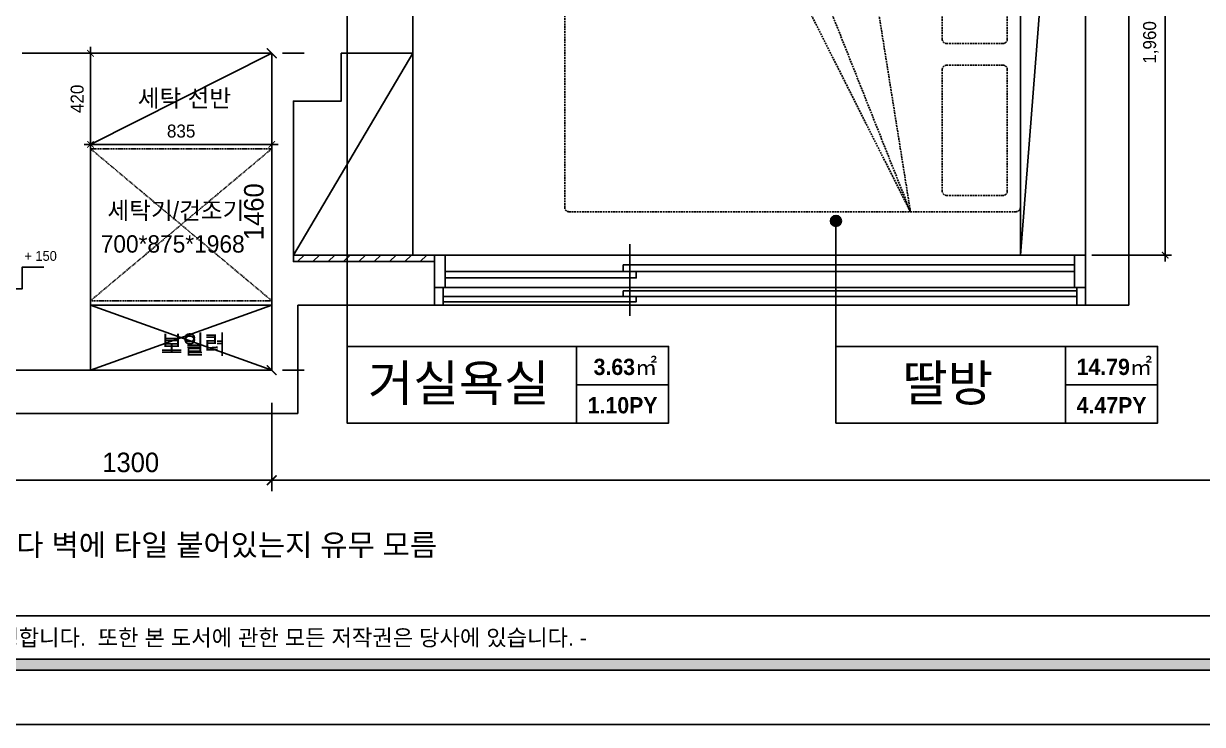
# Model space of a CAD drawing. Header units: millimetres. Extents: x -551172 to 232469, y -3435 to 261611.
# Drawn here: x 151188 to 156620, y 98553 to 101782 of the extents above; entities that cross this region are included whole.
import ezdxf
from ezdxf.enums import TextEntityAlignment as Align

# ---------------------------------------------------------------- set-up
doc = ezdxf.new("R2010")
doc.units = ezdxf.units.MM
doc.header["$LTSCALE"] = 10
doc.header["$PDMODE"] = 3
for name, pattern in [('DASHED', [0.75, 0.5, -0.25]), ('DASHEDX2', [1.5, 1, -0.5]), ('DH-HID2', [1.2, 0.8, -0.4])]:
    doc.linetypes.add(name, pattern=pattern)
doc.layers.get('DEFPOINTS').update_dxf_attribs({"color": 248})
for name, color, linetype in [('0-ELC TEXT', 7, 'Continuous'), ('03-TEXT', 3, 'Continuous'), ('03-WAL NEW', 3, 'Continuous'), ('06-FUR', 6, 'Continuous'), ('07-DIM WAL', 5, 'Continuous'), ('3.기호.계단선', 30, 'Continuous'), ('C-HAT', 251, 'Continuous'), ('F-SYM', 7, 'Continuous'), ('FORM(YOURNAME)-11', 1, 'Continuous'), ('FU-FURM', 251, 'DH-HID2'), ('FUR', 8, 'DASHED'), ('도면층2', 2, 'Continuous'), ('도면층4', 4, 'Continuous')]:
    doc.layers.add(name, color=color, linetype=linetype)
doc.styles.add('HY 울릉도 L', font='')
doc.styles.add('YOURNAME', font='HY울릉도M.TTF')
doc.styles.add('넥슨고딕', font='NEXONLv1GothicBold.ttf')
doc.styles.add('코레일둥고', font='Korail_Round_Gothic_Medium.ttf')
doc.styles.get('HY 울릉도 L').set_extended_font_data('HY울릉도L')
doc.dimstyles.new('30', dxfattribs={"dimscale": 30, "dimtxt": 2, "dimasz": 1, "dimexe": 1, "dimexo": 1, "dimgap": 1, "dimtad": 1, "dimdec": 0, "dimrnd": 0.05, "dimdsep": 46, "dimlunit": 6, "dimtxsty": 'HY 울릉도 L', "dimblk": 'ARCHTICK', "dimcen": 2.5, "dimdle": 1, "dimclrd": 133, "dimclre": 133, "dimclrt": 30, "dimadec": 0, "dimazin": 0, "dimtfac": 1, "dimtdec": 0, "dimtix": 1, "dimtmove": 2, "dimatfit": 3, "dimldrblk": 'ARCHTICK', "dimfxl": 1, "dimlwd": -1, "dimlwe": -1, "dimarcsym": 0})
doc.dimstyles.new('YOURNAME-50', dxfattribs={"dimscale": 50, "dimtxt": 1.8, "dimasz": 0.9, "dimexe": 1, "dimexo": 3, "dimgap": 0.7, "dimtad": 1, "dimdec": 0, "dimzin": 0, "dimdsep": 46, "dimtxsty": 'YOURNAME', "dimblk": 'ARCHTICK', "dimcen": 0, "dimclrd": 1, "dimclre": 1, "dimclrt": 7, "dimadec": 0, "dimazin": 0, "dimtfac": 1, "dimtdec": 0, "dimtix": 1, "dimtmove": 2, "dimatfit": 3, "dimldrblk": 'ARCHTICK', "dimfxl": 1, "dimtolj": 1, "dimtzin": 0, "dimarcsym": 0})

# ---------------------------------------------------------------- blocks, each defined once
blk = doc.blocks.new('FORM-PLAN')
at = {"layer": 'FORM(YOURNAME)-11'}
h = blk.add_hatch(color=256, dxfattribs=at)
h.dxf.hatch_style = 1
h.paths.add_polyline_path([(-71444, 55115), (10556, 55115), (10556, 54915), (-71444, 54915)])
h.paths.add_polyline_path([(-71444, -2085), (10556, -2085), (10556, -2285), (-71444, -2285)])
at = {"layer": 'DEFPOINTS', "color": 158}
blk.add_line((1346, -1285), (-71444, -1285), dxfattribs=at)
for points in [[(-71444, -2285), (10556, -2285), (10556, 55115), (-71444, 55115)], [(-69444, 53115), (-64, 53115), (-64, 1215), (-69444, 1215)]]:
    blk.add_lwpolyline(points, close=True, dxfattribs=at)
at = {"layer": 'FORM(YOURNAME)-11', "color": 250}
blk.add_lwpolyline([(-72444, -3285), (11556, -3285), (11556, 56115), (-72444, 56115)], close=True, dxfattribs=at)
at = {"layer": 'FORM(YOURNAME)-11'}
blk.add_lwpolyline([(-71444, -2085), (10556, -2085), (10556, -2285), (-71444, -2285)], close=True, dxfattribs=at)
at = {"layer": 'FORM(YOURNAME)-11', "color": 1, "style": 'YOURNAME'}
blk.add_text("- 본 도서는 어떠한 경우에도 무단으로 도용할 수 없으며 도용시 '지적재산권' 보호에 관한 법률에 의거, 법적 분쟁이 발생합니다.  또한 본 도서에 관한 모든 저작권은 당사에 있습니다. -", height=300, dxfattribs=at).set_placement((-32990, -1685), align=Align.MIDDLE_CENTER)
at = {"layer": 'FORM(YOURNAME)-11', "color": 3, "style": 'YOURNAME'}
for tag, height, p in [('1', 450, (9905, 18188)), ('2', 450, (9905, 17544)), ('3', 450, (9905, 16257)), ('4', 450, (9905, 14326)), ('5', 515, (9905, 12009)), ('6', 515, (9905, 9757)), ('7', 515, (9905, 7504)), ('8', 515, (9905, 5252)), ('9', 515, (9905, 2999)), ('10', 515, (5655, 811)), ('11', 515, (9905, 747)), ('12', 515, (5655, -1441)), ('13', 515, (9905, -1441))]:
    blk.add_attdef(tag, text='', height=height, dxfattribs=at).set_placement(p, align=Align.MIDDLE_RIGHT)
blk = doc.blocks.new('_ArchTick')
at = {"color": 0, "linetype": 'ByBlock', "const_width": 0.15}
blk.add_lwpolyline([(-0.5, -0.5), (0.5, 0.5)], dxfattribs=at)
blk = doc.blocks.new('*D736')
at = {"layer": '07-DIM WAL', "color": 1, "lineweight": -2, "transparency": 16777216}
for p, q in [((151031.4, 100035.3), (151031.4, 99627.8)), ((152331.4, 100035.3), (152331.4, 99627.8)), ((151031.4, 99677.8), (152331.4, 99677.8))]:
    blk.add_line(p, q, dxfattribs=at)
at = {"layer": 'DEFPOINTS', "color": 0, "transparency": 16777216}
for p in [(151031.4, 100185.3), (152331.4, 100185.3), (152331.4, 99677.8)]:
    blk.add_point(p, dxfattribs=at)
at = {"layer": '07-DIM WAL', "color": 1, "lineweight": -2, "transparency": 16777216, "xscale": 45, "yscale": 45, "zscale": 45, "rotation": 180}
blk.add_blockref('_ArchTick', (151031.4, 99677.8), dxfattribs=at)
at = {"layer": '07-DIM WAL', "color": 1, "lineweight": -2, "transparency": 16777216, "xscale": 45, "yscale": 45, "zscale": 45}
blk.add_blockref('_ArchTick', (152331.4, 99677.8), dxfattribs=at)
at = {"layer": '07-DIM WAL', "color": 7, "transparency": 16777216, "insert": (151681.4, 99759.6), "char_height": 90, "attachment_point": 5, "style": 'YOURNAME'}
blk.add_mtext('\\A1;1300', dxfattribs=at)
blk = doc.blocks.new('*D738')
at = {"layer": '07-DIM WAL', "color": 1, "lineweight": -2, "transparency": 16777216}
for p, q in [((152331.4, 100185.3), (152331.4, 101645.3)), ((152481.4, 101645.3), (152381.4, 101645.3)), ((152481.4, 100185.3), (152381.4, 100185.3))]:
    blk.add_line(p, q, dxfattribs=at)
at = {"layer": 'DEFPOINTS', "color": 0, "transparency": 16777216}
for p in [(152331.4, 101645.3), (152331.4, 101645.3), (152331.4, 100185.3)]:
    blk.add_point(p, dxfattribs=at)
at = {"layer": '07-DIM WAL', "color": 1, "lineweight": -2, "transparency": 16777216, "xscale": 45, "yscale": 45, "zscale": 45}
for p, rotation in [((152331.4, 101645.3), 90), ((152331.4, 100185.3), 270)]:
    blk.add_blockref('_ArchTick', p, dxfattribs=dict(at, rotation=rotation))
at = {"layer": '07-DIM WAL', "color": 7, "transparency": 16777216, "insert": (152249.5, 100915.3), "char_height": 90, "attachment_point": 5, "rotation": 90, "style": 'YOURNAME'}
blk.add_mtext('\\A1;1460', dxfattribs=at)
blk = doc.blocks.new('F-701-1')
at = {"layer": 'FU-FURM'}
for p, q in [((-725, -506.5), (401, -1074)), ((539, -1008), (-725, -506.5)), ((-725, -506.5), (725, -738)), ((725, -738), (539, -1008)), ((401, -1074), (485, -978))]:
    blk.add_line(p, q, dxfattribs=at)
for points in [[(-705, -2100), (705, -2100, 0.414214), (725, -2080), (725, -20, 0.414214), (705, 0), (-705, 0, 0.414214), (-725, -20), (-725, -2080, 0.414214)], [(-70, -360), (-630, -360, -0.414214), (-650, -340), (-650, -80, -0.414214), (-630, -60), (-70, -60, -0.414214), (-50, -80), (-50, -340, -0.414214)], [(70, -360), (630, -360, 0.414214), (650, -340), (650, -80, 0.414214), (630, -60), (70, -60, 0.414214), (50, -80), (50, -340, 0.414214)]]:
    blk.add_lwpolyline(points, format="xyb", close=True, dxfattribs=at)
blk = doc.blocks.new('*D783')
at = {"layer": '06-FUR', "color": 133, "transparency": 16777216}
for p, q in [((156448.6, 102705.3), (156448.6, 100685.3)), ((156111.4, 102675.3), (156478.6, 102675.3)), ((156111.4, 100715.3), (156478.6, 100715.3))]:
    blk.add_line(p, q, dxfattribs=at)
at = {"layer": 'DEFPOINTS', "color": 0, "transparency": 16777216}
for p in [(156081.4, 102675.3), (156081.4, 100715.3), (156448.6, 100715.3)]:
    blk.add_point(p, dxfattribs=at)
at = {"layer": '06-FUR', "color": 133, "transparency": 16777216, "xscale": 30, "yscale": 30, "zscale": 30}
for p, rotation in [((156448.6, 102675.3), 90), ((156448.6, 100715.3), 270)]:
    blk.add_blockref('_ArchTick', p, dxfattribs=dict(at, rotation=rotation))
at = {"layer": '06-FUR', "color": 30, "transparency": 16777216, "insert": (156382.6, 101695.3), "char_height": 60, "attachment_point": 5, "rotation": 90, "style": 'HY 울릉도 L'}
blk.add_mtext('1,960', dxfattribs=at)
blk = doc.blocks.new('*D836')
at = {"layer": '06-FUR', "color": 133, "transparency": 16777216}
for p, q in [((151496.4, 101675.3), (151496.4, 101195.3)), ((151526.4, 101645.3), (151526.4, 101645.3)), ((151526.4, 101225.3), (151526.4, 101225.3))]:
    blk.add_line(p, q, dxfattribs=at)
at = {"layer": 'DEFPOINTS', "color": 0, "transparency": 16777216}
for p in [(151496.4, 101645.3), (151496.4, 101225.3), (151496.4, 101225.3)]:
    blk.add_point(p, dxfattribs=at)
at = {"layer": '06-FUR', "color": 133, "transparency": 16777216, "xscale": 30, "yscale": 30, "zscale": 30}
for p, rotation in [((151496.4, 101645.3), 90), ((151496.4, 101225.3), 270)]:
    blk.add_blockref('_ArchTick', p, dxfattribs=dict(at, rotation=rotation))
at = {"layer": '06-FUR', "color": 30, "transparency": 16777216, "insert": (151435.1, 101435.3), "char_height": 60, "attachment_point": 5, "rotation": 90, "style": 'HY 울릉도 L'}
blk.add_mtext('420', dxfattribs=at)
blk = doc.blocks.new('*D837')
at = {"layer": '06-FUR', "color": 133, "transparency": 16777216}
for p, q in [((152361.4, 101225.3), (151466.4, 101225.3)), ((152331.4, 101255.3), (152331.4, 101255.3))]:
    blk.add_line(p, q, dxfattribs=at)
at = {"layer": 'DEFPOINTS', "color": 0, "transparency": 16777216}
for p in [(151496.4, 101225.3), (151496.4, 101225.3), (152331.4, 101225.3)]:
    blk.add_point(p, dxfattribs=at)
at = {"layer": '06-FUR', "color": 133, "transparency": 16777216, "xscale": 30, "yscale": 30, "zscale": 30, "rotation": 180}
blk.add_blockref('_ArchTick', (151496.4, 101225.3), dxfattribs=at)
at = {"layer": '06-FUR', "color": 133, "transparency": 16777216, "xscale": 30, "yscale": 30, "zscale": 30}
blk.add_blockref('_ArchTick', (152331.4, 101225.3), dxfattribs=at)
at = {"layer": '06-FUR', "color": 30, "transparency": 16777216, "insert": (151913.9, 101286.6), "char_height": 60, "attachment_point": 5, "style": 'HY 울릉도 L'}
blk.add_mtext('835', dxfattribs=at)

msp = doc.modelspace()

# ---------------------------------------------------------------- hatches: boundary and pattern name
at = {"layer": '0-ELC TEXT'}
h = msp.add_hatch(color=256, dxfattribs=at)
h.dxf.hatch_style = 1
edge = h.paths.add_edge_path()
edge.add_arc((154931.8, 100872.9), 25, -90, 270)
at = {"layer": 'C-HAT'}
h = msp.add_hatch(dxfattribs=at)
h.set_pattern_fill('_USER', color=256, scale=50, angle=45, pattern_type=0)
h.set_pattern_definition([(45, (-28870, 19350), (-35.355339, 35.355339), [])])
h.paths.add_polyline_path([(153081.4, 100715.3), (152431.4, 100715.3), (152431.4, 100685.3), (153081.4, 100685.3)])

# ---------------------------------------------------------------- linework, layer by layer
at = {"layer": '0-ELC TEXT'}
for p, q in [((152678.4, 100294.7), (152678.4, 102951.9)), ((154931.8, 100294.7), (154931.8, 100872.9)), ((153735.6, 99941), (153735.6, 100294.7)), ((155989, 99941), (155989, 100294.7)), ((153735.6, 100117.8), (154160.3, 100117.8)), ((155989, 100117.8), (156413.7, 100117.8))]:
    msp.add_line(p, q, dxfattribs=at)
for points in [[(152678.4, 100294.7), (154160.3, 100294.7), (154160.3, 99941), (152678.4, 99941)], [(154931.8, 100294.7), (156413.7, 100294.7), (156413.7, 99941), (154931.8, 99941)]]:
    msp.add_lwpolyline(points, close=True, dxfattribs=at)
msp.add_circle((154931.8, 100872.9), 25, dxfattribs=at)
at = {"layer": '03-WAL NEW'}
msp.add_lwpolyline([(153081.4, 100715.3), (152431.4, 100715.3), (152431.4, 100685.3), (153081.4, 100685.3)], close=True, dxfattribs=at)
at = {"layer": '06-FUR'}
for p, q in [((151496.4, 101645.3), (151496.4, 100185.3)), ((152331.4, 101645.3), (151496.4, 101225.3)), ((151496.4, 101205.3), (151496.4, 101225.3)), ((151496.4, 101225.3), (152331.4, 101225.3)), ((151496.4, 100505.3), (151496.4, 100485.3)), ((151496.4, 100485.3), (152331.4, 100485.3)), ((151496.4, 100485.3), (152331.4, 100185.3)), ((152331.4, 100485.3), (151496.4, 100185.3))]:
    msp.add_line(p, q, dxfattribs=at)
msp.add_lwpolyline([(155781.4, 104555.3), (156081.4, 104555.3), (156081.4, 100715.3), (155781.4, 100715.3)], close=True, dxfattribs=at)
for points in [[(156081.4, 104555.3), (155781.4, 100715.3)], [(152981.4, 101645.3), (152981.4, 100715.3), (152431.4, 100715.3), (152431.4, 101425.3), (152651.4, 101425.3), (152651.4, 101645.3), (152981.4, 101645.3), (152431.4, 100715.3)]]:
    msp.add_lwpolyline(points, dxfattribs=at)
at = {"layer": '3.기호.계단선'}
msp.add_lwpolyline([(151081.4, 100560), (151181.4, 100560), (151181.4, 100660), (151281.4, 100660)], dxfattribs=at)
at = {"layer": 'FUR'}
for p, q in [((152331.4, 100505.3), (151496.4, 101205.3)), ((151496.4, 100505.3), (152331.4, 101205.3))]:
    msp.add_line(p, q, dxfattribs=at)
msp.add_lwpolyline([(152331.4, 100505.3), (152331.4, 101205.3), (151496.4, 101205.3), (151496.4, 100505.3)], close=True, dxfattribs=at)
at = {"layer": '도면층2'}
for p, q in [((156281.4, 105745.3), (156281.4, 100485.3)), ((156081.4, 105155.3), (156081.4, 100485.3)), ((152981.4, 101855.3), (152981.4, 101645.3)), ((152331.4, 101645.3), (151181.4, 101645.3)), ((152331.4, 101645.3), (151181.4, 101645.3)), ((152331.4, 101645.3), (152331.4, 100185.3)), ((152331.4, 101645.3), (152331.4, 100185.3)), ((152981.4, 101645.3), (152651.4, 101645.3)), ((152651.4, 101645.3), (152651.4, 101425.3)), ((152431.4, 101425.3), (152431.4, 100685.3)), ((152651.4, 101425.3), (152431.4, 101425.3)), ((153081.4, 100685.3), (152431.4, 100685.3)), ((153081.4, 100485.3), (153081.4, 100685.3)), ((152451.4, 99985.3), (152451.4, 100485.3)), ((153081.4, 100485.3), (152451.4, 100485.3)), ((156281.4, 100485.3), (156081.4, 100485.3)), ((152331.4, 100185.3), (147581.4, 100185.3)), ((152451.4, 99985.3), (147381.4, 99985.3)), ((152451.4, 99985.3), (150641.4, 99985.3))]:
    msp.add_line(p, q, dxfattribs=at)
at = {"layer": '도면층4'}
for p, q in [((153981.4, 100765.3), (153981.4, 100435.3)), ((153131.4, 100715.3), (156031.4, 100715.3)), ((153131.4, 100565.3), (156031.4, 100565.3)), ((153121.4, 100485.3), (156041.4, 100485.3))]:
    msp.add_line(p, q, dxfattribs=at)
for points in [[(153081.4, 100665.3), (153081.4, 100715.3), (153131.4, 100715.3), (153131.4, 100565.3), (153081.4, 100565.3)], [(156031.4, 100640.3), (153951.4, 100640.3), (153951.4, 100670.3), (156031.4, 100670.3)], [(156081.4, 100665.3), (156081.4, 100715.3), (156031.4, 100715.3), (156031.4, 100565.3), (156081.4, 100565.3)], [(153131.4, 100610.3), (154011.4, 100610.3), (154011.4, 100640.3), (153131.4, 100640.3)], [(153081.4, 100485.3), (153121.4, 100485.3), (153121.4, 100565.3)], [(156081.4, 100485.3), (156041.4, 100485.3), (156041.4, 100565.3)], [(153121.4, 100500.3), (154011.4, 100500.3), (154011.4, 100525.3), (153121.4, 100525.3)], [(156041.4, 100550.3), (153951.4, 100550.3), (153951.4, 100525.3), (156041.4, 100525.3)]]:
    msp.add_lwpolyline(points, dxfattribs=at)

# ---------------------------------------------------------------- block references
at = {"layer": 'F-SYM', "xscale": 0.2500000000000001, "yscale": 0.2500000000000001, "zscale": 0.2500000000000001}
msp.add_blockref('FORM-PLAN', (158229.9, 99374), dxfattribs=at)
at = {"layer": 'FU-FURM', "xscale": -1, "rotation": 270}
msp.add_blockref('F-701-1', (155781.4, 101640.3), dxfattribs=at)

# ---------------------------------------------------------------- texts
at = {"layer": '0-ELC TEXT', "color": 240, "true_color": 0xed1f24, "style": '코레일둥고'}
msp.add_text('※ 주방베란다 벽에 타일 붙어있는지 유무 모름', height=100, dxfattribs=at).set_placement((150480, 99330))
at = {"layer": '03-TEXT'}
for s, height, style, p in [('3.63㎡', 75, '넥슨고딕', (153961.3, 100162.9)), ('14.79㎡', 75, '넥슨고딕', (156214.7, 100162.9)), ('거실욕실', 166.67, '코레일둥고', (153193.1, 100042.5)), ('딸방', 166.67, '코레일둥고', (155446.5, 100042.5)), ('1.10PY', 75, '넥슨고딕', (153948.4, 99986)), ('4.47PY', 75, '넥슨고딕', (156201.9, 99986))]:
    msp.add_text(s, height=height, dxfattribs=dict(at, style=style)).set_placement(p, align=Align.CENTER)
at = {"layer": '06-FUR', "color": 7, "linetype": 'DASHEDX2', "style": '코레일둥고'}
for s, p in [('세탁 선반', (151713.9, 101398.1)), ('세탁기/건조기', (151574.1, 100880.9)), ('700*875*1968', (151543.2, 100726.8)), ('보일러', (151820.2, 100269.6)), ('보일러', (151820.2, 100259.6))]:
    msp.add_text(s, height=80, dxfattribs=at).set_placement(p)
at = {"layer": '3.기호.계단선', "style": '코레일둥고'}
msp.add_text('+ 150', height=45.23, dxfattribs=at).set_placement((151191.3, 100688.9))

# ---------------------------------------------------------------- dimensions: what is measured, and where the dimension line sits
at = {"layer": '06-FUR'}
dim = msp.add_linear_dim(base=(156448.6, 100715.3), p1=(156081.4, 102675.3), p2=(156081.4, 100715.3), angle=90, dimstyle='30', dxfattribs=at)
dim.commit()
dim.dimension.update_dxf_attribs({"geometry": '*D783', "text_midpoint": (156382.6, 101695.3)})
dim = msp.add_aligned_dim(p1=(151496.4, 101645.3), p2=(151496.4, 101225.3), distance=0, dimstyle='30', override={"dimfxl": 1.25}, dxfattribs=at)
dim.commit()
dim.dimension.update_dxf_attribs({"geometry": '*D836', "text_midpoint": (151435.1, 101435.3)})
dim = msp.add_linear_dim(base=(151496.4, 101225.3), p1=(152331.4, 101225.3), p2=(151496.4, 101225.3), dimstyle='30', override={"dimfxl": 1.25}, dxfattribs=at)
dim.commit()
dim.dimension.update_dxf_attribs({"geometry": '*D837', "text_midpoint": (151913.9, 101286.6)})
at = {"layer": '07-DIM WAL'}
for base, p1, p2, angle, picture, middle in [((152331.4, 101645.3), (152331.4, 100185.3), (152331.4, 101645.3), 90, '*D738', (152249.5, 100915.3)), ((152331.4, 99677.8), (151031.4, 100185.3), (152331.4, 100185.3), 180, '*D736', (151681.4, 99759.6))]:
    dim = msp.add_linear_dim(base=base, p1=p1, p2=p2, angle=angle, dimstyle='YOURNAME-50', dxfattribs=at)
    dim.commit()
    dim.dimension.update_dxf_attribs({"geometry": picture, "text_midpoint": middle})

doc.saveas('drawing.dxf')
